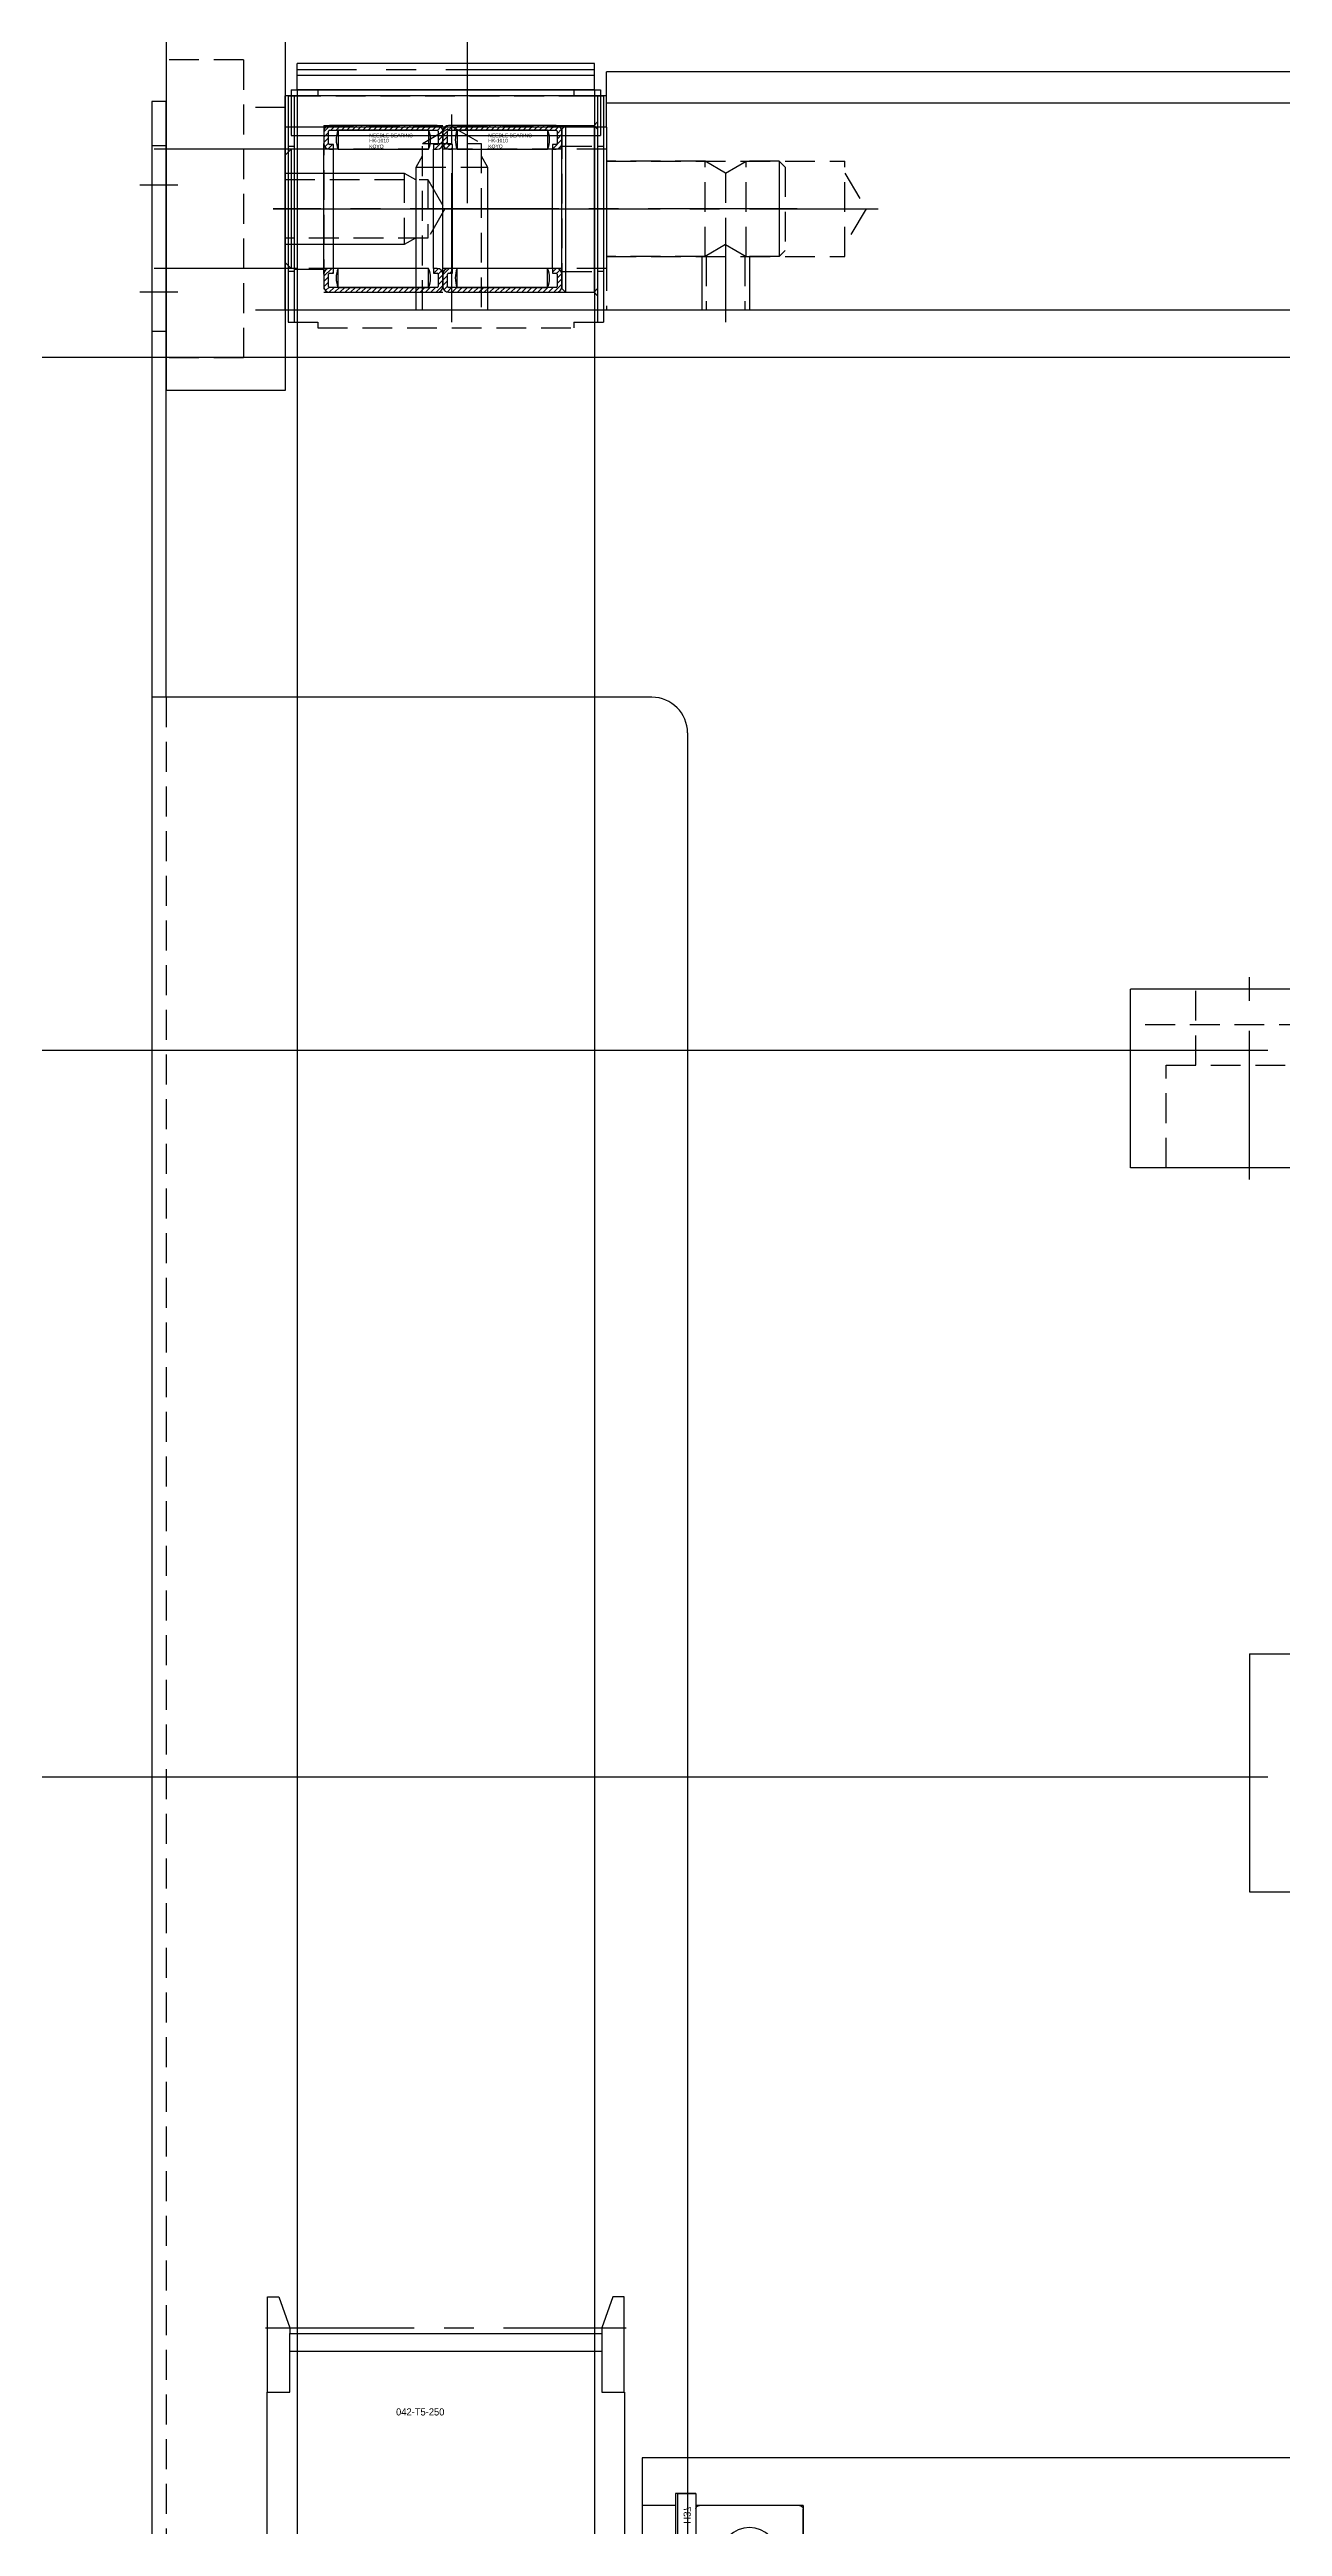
# Model space of a CAD drawing. Header units: inches. Extents: x 0 to 23821, y 0 to 11279.
# Drawn here: x 14960.8 to 15064.4, y 4701.2 to 4909.1 of the extents above; entities that cross this region are included whole.
import ezdxf
from ezdxf.enums import TextEntityAlignment as Align

# ---------------------------------------------------------------- set-up
doc = ezdxf.new("R2010")
doc.units = ezdxf.units.IN
doc.header["$LTSCALE"] = 10
doc.header["$MEASUREMENT"] = 0
doc.linetypes.add('CENTER', pattern=[2, 1.25, -0.25, 0.25, -0.25])
doc.linetypes.add('HIDDEN', pattern=[0.375, 0.25, -0.125])
for name, color, linetype in [('11', 1, 'CENTER'), ('22', 2, 'HIDDEN'), ('44', 4, 'Continuous'), ('77', 40, 'HIDDEN'), ('A', 8, 'Continuous'), ('B', 123, 'Continuous'), ('BOM-T', 4, 'Continuous'), ('D', 3, 'Continuous'), ('G', 231, 'Continuous'), ('T', 3, 'Continuous'), ('Y', 60, 'Continuous')]:
    doc.layers.add(name, color=color, linetype=linetype)
doc.styles.add('SCI', font='')
doc.styles.get("Standard").update_dxf_attribs({"font": 'arial.ttf'})
doc.styles.get('SCI').set_extended_font_data('Gulim')
pattern_1 = [(45, (0, 0), (-0.224506, 0.224506), [])]

# ---------------------------------------------------------------- blocks, each defined once
blk = doc.blocks.new('A$C503d958c')
for p, q in [((295, 20), (27, 20)), ((27, 15.37), (27, 20)), ((0, 0), (0, 18)), ((27, 18), (0, 18)), ((295, 17.37), (27, 17.37)), ((27, 15.37), (0, 15.37)), ((322, 0), (0, 0))]:
    blk.add_line(p, q)
at = {"layer": '11'}
for p, q in [((14, -1), (14, 16.42)), ((-1, 8.5), (49.8, 8.5)), ((37, 5.5), (37, -1))]:
    blk.add_line(p, q, dxfattribs=at)
at = {"layer": '22'}
for p, q in [((11.54, 14), (14, 15.42)), ((14, 15.42), (16.46, 14)), ((11.54, 0), (11.54, 14)), ((11.54, 14), (16.46, 14)), ((16.46, 14), (16.46, 0)), ((0, 10.96), (12, 10.96)), ((10, 11.5), (10, 5.5)), ((11, 12), (17, 12)), ((12, 10.96), (13.42, 8.5)), ((12, 10.96), (12, 6.04)), ((13.42, 8.5), (12, 6.04)), ((12, 6.04), (0, 6.04))]:
    blk.add_line(p, q, dxfattribs=at)
at = {"layer": '77'}
for p, q in [((27, 15.37), (27, 0)), ((27, 12.5), (47, 12.5)), ((47, 4.5), (47, 12.5)), ((47, 11.5), (48.8, 8.5)), ((48.8, 8.5), (47, 5.5)), ((27, 4.5), (47, 4.5)), ((35.38, 4.5), (35.38, 0)), ((38.62, 4.5), (38.62, 0))]:
    blk.add_line(p, q, dxfattribs=at)
at = {"layer": 'T'}
for p, q in [((11, 12), (11.54, 12.94)), ((16.46, 12.94), (17, 12)), ((0, 11.5), (10, 11.5)), ((10, 11.5), (10.94, 10.96)), ((11, 0), (11, 12)), ((17, 12), (17, 0)), ((10, 5.5), (0, 5.5)), ((10.94, 6.04), (10, 5.5)), ((35, 4.5), (35, 0)), ((39, 4.5), (39, 0))]:
    blk.add_line(p, q, dxfattribs=at)
blk = doc.blocks.new('A$C0fd4e748')
for p, q in [((-2.2, 12.5), (-2.2, -12.5)), ((0, 12.5), (-2.2, 12.5)), ((-1.2, 12.5), (-1.2, -12.5)), ((0, 12.5), (0, -12.5)), ((0, -12.5), (-2.2, -12.5))]:
    blk.add_line(p, q)
at = {"layer": '11'}
blk.add_line((-1.68, 12.5), (-1.68, -12.5), dxfattribs=at)
blk = doc.blocks.new('A$Ceb090c7c')
for p, q in [((0, 16), (10, 16)), ((0, 16), (0, -16)), ((10, 16), (10, -16)), ((0, -16), (10, -16))]:
    blk.add_line(p, q)
at = {"layer": '11'}
for p, q in [((-1, 4.25), (11, 4.25)), ((-1, -5.75), (11, -5.75))]:
    blk.add_line(p, q, dxfattribs=at)
at = {"layer": '22'}
for p, q in [((3.5, 11.75), (3.5, -13.25)), ((3.5, 11.75), (10, 11.75)), ((0, 7.75), (3.5, 7.75)), ((0, -9.25), (3.5, -9.25)), ((3.5, -13.25), (10, -13.25))]:
    blk.add_line(p, q, dxfattribs=at)
blk = doc.blocks.new('A$C0417e222')
for p, q in [((-13, 0.5), (13, 0.5)), ((-13, 0.5), (-13, -3.33)), ((13, 0.5), (13, -3.33)), ((-13, -3.33), (13, -3.33))]:
    blk.add_line(p, q)
at = {"layer": '22'}
blk.add_line((-13, 0), (13, 0), dxfattribs=at)
blk = doc.blocks.new('A$Cc1844e05')
for p, q in [((-26.5, 5), (-27, 4.5)), ((-27, 4.5), (-27, -4.5)), ((0, 5), (-26.5, 5)), ((0, 5), (0, -5)), ((8.27, 4), (0, 4)), ((10, 3), (8.27, 4)), ((8.27, -4), (8.27, 4)), ((10, 3), (11.73, 4)), ((10, 3), (10, -3)), ((14.5, 4), (11.73, 4)), ((11.73, -4), (11.73, 4)), ((14.5, 4), (15, 3.5)), ((15, 3.5), (15, -3.5)), ((8.27, -4), (0, -4)), ((10, -3), (8.27, -4)), ((10, -3), (11.73, -4)), ((14.5, -4), (11.73, -4)), ((15, -3.5), (14.5, -4)), ((-27, -4.5), (-26.5, -5)), ((0, -5), (-26.5, -5))]:
    blk.add_line(p, q)
at = {"layer": '11'}
blk.add_line((16, 0), (-28, 0), dxfattribs=at)
at = {"layer": 'A'}
for p, q in [((-26.5, 5), (-26.5, -5)), ((14.5, 4), (14.5, -4))]:
    blk.add_line(p, q, dxfattribs=at)
blk = doc.blocks.new('A$Ce1fca09c')
h = blk.add_hatch()
h.set_pattern_fill('ANSI31', color=256, scale=0.1)
h.set_pattern_definition(pattern_1)
edge = h.paths.add_edge_path()
edge.add_line((9.2, 5.4), (9.2, 5))
edge.add_line((9.2, 5), (9.52, 5))
edge.add_arc((9.52, 5.48), 0.48, 270, 360)
edge.add_line((10, 5.48), (10, 6.52))
edge.add_arc((9.52, 6.52), 0.48, 0, 90)
edge.add_line((9.52, 7), (0.48, 7))
edge.add_arc((0.48, 6.52), 0.48, 90, 180)
edge.add_line((0, 6.52), (0, 5.48))
edge.add_arc((0.48, 5.48), 0.48, 180, 270)
edge.add_line((0.48, 5), (0.8, 5))
edge.add_line((0.8, 5), (0.8, 5.4))
edge.add_line((0.8, 5.4), (0.48, 5.4))
edge.add_line((0.48, 5.4), (0.4, 5.48))
edge.add_line((0.4, 5.48), (0.4, 6.52))
edge.add_line((0.4, 6.52), (0.48, 6.6))
edge.add_line((0.48, 6.6), (9.52, 6.6))
edge.add_line((9.52, 6.6), (9.6, 6.52))
edge.add_line((9.6, 6.52), (9.6, 5.48))
edge.add_line((9.6, 5.48), (9.52, 5.4))
edge.add_line((9.52, 5.4), (9.2, 5.4))
h = blk.add_hatch()
h.set_pattern_fill('ANSI31', color=256, scale=0.1)
h.set_pattern_definition(pattern_1)
edge = h.paths.add_edge_path()
edge.add_line((9.2, -5.4), (9.52, -5.4))
edge.add_line((9.52, -5.4), (9.6, -5.48))
edge.add_line((9.6, -5.48), (9.6, -6.52))
edge.add_line((9.6, -6.52), (9.52, -6.6))
edge.add_line((9.52, -6.6), (0.48, -6.6))
edge.add_line((0.48, -6.6), (0.4, -6.52))
edge.add_line((0.4, -6.52), (0.4, -5.48))
edge.add_line((0.4, -5.48), (0.48, -5.4))
edge.add_line((0.48, -5.4), (0.8, -5.4))
edge.add_line((0.8, -5.4), (0.8, -5))
edge.add_line((0.8, -5), (0.48, -5))
edge.add_arc((0.48, -5.48), 0.48, 90, 180)
edge.add_line((0, -5.48), (0, -6.52))
edge.add_arc((0.48, -6.52), 0.48, 180, 270)
edge.add_line((0.48, -7), (9.52, -7))
edge.add_arc((9.52, -6.52), 0.48, 270, 360)
edge.add_line((10, -6.52), (10, -5.48))
edge.add_arc((9.52, -5.48), 0.48, 0, 90)
edge.add_line((9.52, -5), (9.2, -5))
edge.add_line((9.2, -5), (9.2, -5.4))
for p, q in [((0, 6.52), (0, 5.48)), ((0.4, 5.48), (0.4, 6.52)), ((9.52, 7), (0.48, 7)), ((0.48, 6.6), (9.52, 6.6)), ((1.2, 6.6), (1.2, 5)), ((8.8, 6.6), (1.2, 6.6)), ((8.8, 6.6), (8.8, 5)), ((9.6, 6.52), (9.6, 5.48)), ((10, 5.48), (10, 6.52)), ((0, -5.48), (0, 5.48)), ((0.8, 5.4), (0.48, 5.4)), ((0.48, 5), (0.8, 5)), ((0.8, 5), (0.8, 5.4)), ((0.8, -5), (0.8, 5)), ((1.2, 5), (8.8, 5)), ((9.2, 5.4), (9.2, 5)), ((9.52, 5.4), (9.2, 5.4)), ((9.2, 5), (9.52, 5)), ((9.2, -5), (9.2, 5)), ((10, -5.48), (10, 5.48)), ((0, -5.48), (0, -6.52)), ((0.4, -6.52), (0.4, -5.48)), ((0.8, -5), (0.48, -5)), ((0.48, -5.4), (0.8, -5.4)), ((0.8, -5.4), (0.8, -5)), ((1.2, -6.6), (1.2, -5)), ((8.8, -5), (1.2, -5)), ((8.8, -6.6), (8.8, -5)), ((9.52, -5), (9.2, -5)), ((9.2, -5), (9.2, -5.4)), ((9.2, -5.4), (9.52, -5.4)), ((9.6, -5.48), (9.6, -6.52)), ((10, -6.52), (10, -5.48)), ((9.52, -6.6), (0.48, -6.6)), ((0.48, -7), (9.52, -7)), ((1.2, -6.6), (8.8, -6.6))]:
    blk.add_line(p, q)
for centre, radius, start, end in [((0.48, 6.52), 0.48, 90, 180), ((0.48, 6.52), 0.08, 90, 180), ((3.12, 5.8), 2.08, 157.3801, 202.6199), ((6.88, 5.8), 2.08, 337.3801, 22.6199), ((9.52, 6.52), 0.48, 0, 90), ((9.52, 6.52), 0.08, 0, 90), ((0.48, 5.48), 0.48, 180, 270), ((0.48, 5.48), 0.08, 180, 270), ((9.52, 5.48), 0.48, 270, 0), ((9.52, 5.48), 0.08, 270, 0), ((0.48, -5.48), 0.48, 90, 180), ((0.48, -5.48), 0.08, 90, 180), ((3.12, -5.8), 2.08, 157.3801, 202.6199), ((6.88, -5.8), 2.08, 337.3801, 22.6199), ((9.52, -5.48), 0.48, 0, 90), ((9.52, -5.48), 0.08, 0, 90), ((0.48, -6.52), 0.48, 180, 270), ((0.48, -6.52), 0.08, 180, 270), ((9.52, -6.52), 0.08, 270, 0), ((9.52, -6.52), 0.48, 270, 0)]:
    blk.add_arc(centre, radius, start, end)
at = {"layer": '11'}
blk.add_line((-1, 0), (11, 0), dxfattribs=at)
at = {"layer": 'BOM-T', "color": 4}
for s, p in [('NEEDLE BEARING', (3.81, 6.01)), ('HK-1010', (3.81, 5.58)), ('KOYO', (3.81, 5.09))]:
    blk.add_text(s, height=0.3, dxfattribs=at).set_placement(p)
blk = doc.blocks.new('A$C6554669a')
for p, q in [((0, 6.7), (0.3, 7)), ((0, 6.7), (0, -6.7)), ((0.3, 7), (2.7, 7)), ((2.7, 7), (3, 6.7)), ((3, 6.7), (3, -6.7)), ((0, -6.7), (0.3, -7)), ((0.3, -7), (2.7, -7)), ((2.7, -7), (3, -6.7))]:
    blk.add_line(p, q)
at = {"layer": '11'}
blk.add_line((-1, 0), (4, 0), dxfattribs=at)
at = {"layer": '22'}
for p, q in [((0, 5.25), (3, 5.25)), ((0, -5.25), (3, -5.25))]:
    blk.add_line(p, q, dxfattribs=at)
at = {"layer": 'A'}
for p, q in [((0.3, 7), (0.3, -7)), ((2.7, 7), (2.7, -7))]:
    blk.add_line(p, q, dxfattribs=at)
blk = doc.blocks.new('A$Cc8268a15')
for p, q in [((0.03, 9.3), (0.03, -9.7)), ((0.03, 9.3), (0.53, 9.3)), ((0.53, 9.3), (0.53, -9.7)), ((0.03, -9.7), (0.53, -9.7))]:
    blk.add_line(p, q)
at = {"layer": '11'}
blk.add_line((-0.97, -0.2), (1.53, -0.2), dxfattribs=at)
at = {"layer": '22'}
for p, q in [((0.03, 5.05), (0.53, 5.05)), ((0.53, -5.45), (0.03, -5.45))]:
    blk.add_line(p, q, dxfattribs=at)
blk = doc.blocks.new('A$C68f490c2')
for p, q in [((0, 9.5), (0, -9.5)), ((2, 9.5), (0, 9.5)), ((2, 10), (2, 9.5)), ((2, 10), (23.5, 10)), ((23.5, 10), (23.5, 9.5)), ((23.5, 9.5), (25.5, 9.5)), ((25.5, 9.5), (25.5, -9.5)), ((2.5, 7), (2.5, -7)), ((2.5, 7), (25.2, 7)), ((25.2, 7), (25.5, 7.3)), ((0, 5.05), (2.5, 5.05)), ((0, -5.05), (2.5, -5.05)), ((2.5, -7), (25.2, -7)), ((25.2, -7), (25.5, -7.3)), ((0, -9.5), (2, -9.5)), ((2, -9.5), (2, -10)), ((2, -10), (23.5, -10)), ((23.5, -9.5), (23.5, -10)), ((23.5, -9.5), (25.5, -9.5))]:
    blk.add_line(p, q)
at = {"layer": '11'}
blk.add_line((-1, 0), (26.5, 0), dxfattribs=at)
at = {"layer": 'A'}
blk.add_line((25.2, 7), (25.2, -7), dxfattribs=at)
blk = doc.blocks.new('A$Cd9f11a1d')
blk.add_blockref('A$C503d958c', (0, -18))
at = {"layer": '22'}
blk.add_blockref('A$C68f490c2', (0.75, -9.5), dxfattribs=at)
at = {"layer": '44'}
for name, p in [('A$Cc8268a15', (0.22, -9.3)), ('A$Cc8268a15', (26.22, -9.3)), ('A$Ce1fca09c', (3.25, -9.5)), ('A$Ce1fca09c', (13.25, -9.5))]:
    blk.add_blockref(name, p, dxfattribs=at)
at = {"layer": '77'}
for name, p in [('A$C6554669a', (23.25, -9.5)), ('A$Cc1844e05', (27, -9.5))]:
    blk.add_blockref(name, p, dxfattribs=at)
at = {"layer": 'B', "rotation": 270}
blk.add_blockref('A$C0fd4e748', (13.5, 0.5), dxfattribs=at)
at = {"layer": 'G', "xscale": -1}
blk.add_blockref('A$Ceb090c7c', (0, -8.75), dxfattribs=at)
at = {"layer": 'Y'}
blk.add_blockref('A$C0417e222', (13.5, 0), dxfattribs=at)
blk = doc.blocks.new('A$Cb0f502e2')
for p, q in [((-8.892, 0), (-9, -0.3)), ((8.892, 0), (-8.892, 0)), ((-8, -0.5), (-8.5, 0)), ((8.5, 0), (8, -0.5)), ((9, -0.3), (8.892, 0)), ((-9, -0.3), (-9, -19.7)), ((-8, -19.5), (-8, -0.5)), ((8, -0.5), (-8, -0.5)), ((8, -0.5), (8, -19.5)), ((9, -19.7), (9, -0.3)), ((-9, -19.7), (-8.892, -20)), ((-8.892, -20), (8.892, -20)), ((-8.5, -20), (-8, -19.5)), ((8, -19.5), (-8, -19.5)), ((8, -19.5), (8.5, -20)), ((8.892, -20), (9, -19.7))]:
    blk.add_line(p, q)
at = {"layer": '11'}
blk.add_line((0, 1), (0, -21), dxfattribs=at)
at = {"layer": 'BOM-T', "color": 4, "style": 'SCI'}
blk.add_text('DU1620', height=0.6, rotation=270, dxfattribs=at).set_placement((8.2, -13.333))
blk = doc.blocks.new('A$C1ed598dd')
for p, q in [((-35, 15), (-35, -5)), ((-35, 15), (125, 15)), ((125, 15), (125, -5)), ((6, 0), (-6, 0)), ((-6, 0), (-6, -5)), ((6, 0), (6, -5)), ((84, 0), (96, 0)), ((84, 0), (84, -5)), ((96, 0), (96, -5)), ((-35, -5), (125, -5))]:
    blk.add_line(p, q)
for centre in [(25, 5), (45, 5), (65, 5)]:
    blk.add_circle(centre, 1.62)
at = {"layer": '11'}
for p, q in [((45, 17), (45, -7)), ((-17, 16), (-17, -6)), ((0, 16), (0, -6)), ((90, 16), (90, -6)), ((107, 16), (107, -6)), ((25, 8), (25, 2)), ((45, 8), (45, 2)), ((65, 8), (65, 2)), ((22, 5), (28, 5)), ((42, 5), (48, 5)), ((62, 5), (68, 5))]:
    blk.add_line(p, q, dxfattribs=at)
at = {"layer": '22'}
for p, q in [((-5.5, 15), (-5.5, 8.5)), ((5.5, 8.5), (5.5, 15)), ((84.5, 8.5), (84.5, 15)), ((95.5, 15), (95.5, 8.5)), ((-5.5, 8.5), (5.5, 8.5)), ((-3.3, 8.5), (-3.3, 0)), ((3.3, 8.5), (3.3, 0)), ((95.5, 8.5), (84.5, 8.5)), ((86.7, 8.5), (86.7, 0)), ((93.3, 8.5), (93.3, 0))]:
    blk.add_line(p, q, dxfattribs=at)
at = {"layer": '77'}
for p, q in [((-26, 15), (-26, -5)), ((-8, -5), (-8, 15)), ((98, -5), (98, 15)), ((116, 15), (116, -5))]:
    blk.add_line(p, q, dxfattribs=at)
at = {"layer": 'T'}
for centre in [(25, 5), (45, 5), (65, 5)]:
    blk.add_arc(centre, 2, 255, 165, dxfattribs=at)
at = {"layer": '44', "xscale": -1}
blk.add_blockref('A$Cb0f502e2', (-17, 15), dxfattribs=at)
at = {"layer": '44'}
blk.add_blockref('A$Cb0f502e2', (107, 15), dxfattribs=at)
blk = doc.blocks.new('A$Cf63996e3')
for p, q in [((0, -18.2), (0, 18.2)), ((0.3, 18.5), (8.7, 18.5)), ((9, 18.2), (9, -18.2)), ((0, 15.75), (2.63, 15.75)), ((1.31, 12.75), (1.31, 15.75)), ((9, 15.75), (6.37, 15.75)), ((7.69, 12.75), (7.69, 15.75)), ((0, 12.75), (2.63, 12.75)), ((9, 12.75), (6.37, 12.75)), ((0.3, 10), (8.7, 10)), ((8.7, -10), (0.3, -10)), ((0, -12.75), (2.63, -12.75)), ((1.31, -15.75), (1.31, -12.75)), ((9, -12.75), (6.37, -12.75)), ((7.69, -15.75), (7.69, -12.75)), ((0, -15.75), (2.63, -15.75)), ((9, -15.75), (6.37, -15.75)), ((8.7, -18.5), (0.3, -18.5))]:
    blk.add_line(p, q)
for centre in [(4.5, 14.25), (4.5, -14.25)]:
    blk.add_circle(centre, 2.4)
for centre, start, end in [((0.3, 18.2), 90, 180), ((8.7, 18.2), 0, 90), ((0.3, 10.3), 180, 270), ((8.7, 10.3), 270, 0), ((0.3, -10.3), 90, 180), ((8.7, -10.3), 0, 90), ((0.3, -18.2), 180, 270), ((8.7, -18.2), 270, 360)]:
    blk.add_arc(centre, 0.3, start, end)
at = {"layer": '11'}
blk.add_line((-1, 0), (10, 0), dxfattribs=at)
at = {"layer": 'BOM-T', "color": 4}
blk.add_text('6904ZZ', height=0.6, dxfattribs=at).set_placement((4.5, 13.95))
blk = doc.blocks.new('A$C88ba8112')
for p, q in [((0, 19.5), (0, -19.5)), ((1.5, 19.5), (0, 19.5)), ((1.5, -19.5), (1.5, 19.5)), ((0, 16), (1.5, 16)), ((0, -16), (1.5, -16)), ((0, -19.5), (1.5, -19.5))]:
    blk.add_line(p, q)
at = {"layer": '11'}
blk.add_line((-1, 0), (2.65, 0), dxfattribs=at)
at = {"layer": 'BOM-T', "color": 4, "style": 'SCI'}
blk.add_text('H37', height=0.6, rotation=90, dxfattribs=at).set_placement((0.73, 16.97), align=Align.MIDDLE_LEFT)
blk = doc.blocks.new('A$Ccc1bbfdf')
for p, q in [((33.5, 15), (33.5, 0)), ((40.5, 15), (33.5, 15)), ((40.5, 15), (40.5, 4)), ((33.5, 13), (40.5, 13)), ((40.5, 7), (33.5, 7)), ((44, 4), (40.5, 4)), ((44, 4), (44.5, 3.5)), ((44.5, 3.5), (44.5, -48.5)), ((-39.5, 0), (-39.5, -45)), ((33.5, 0), (-39.5, 0)), ((-36.7, -4), (-39.5, -4)), ((-36.7, -3), (-36.7, -42)), ((-35, -3), (-36.7, -3)), ((-35, -3), (-35, -42)), ((-26, -4), (-35, -4)), ((-26, -4), (-26, -41)), ((44.5, -6.5), (-26, -6.5)), ((44.5, -38.5), (-26, -38.5)), ((-36.7, -41), (-39.5, -41)), ((-26, -41), (-35, -41)), ((-35, -42), (-36.7, -42)), ((33.5, -45), (-39.5, -45)), ((33.5, -45), (33.5, -60)), ((44, -49), (40.5, -49)), ((40.5, -49), (40.5, -60)), ((44, -49), (44.5, -48.5)), ((40.5, -52), (33.5, -52)), ((33.5, -58), (40.5, -58)), ((40.5, -60), (33.5, -60))]:
    blk.add_line(p, q)
at = {"layer": '11'}
for p, q in [((32.5, 10), (41.5, 10)), ((45.5, -22.5), (-38.5, -22.5)), ((32.5, -55), (41.5, -55))]:
    blk.add_line(p, q, dxfattribs=at)
blk = doc.blocks.new('A$Cc53e3cec')
for p, q in [((-14.98, 28), (-14.98, 36)), ((-14.98, 36), (-14.04, 36)), ((-14.04, 36), (-13.1, 33.42)), ((14.04, 36), (13.1, 33.42)), ((14.98, 36), (14.04, 36)), ((14.98, 28), (14.98, 36)), ((-13.1, 33.42), (-13.1, 32.94)), ((13.1, 33.42), (13.1, 32.94)), ((-13.1, 28), (-13.1, 32.94)), ((-13.1, 32.94), (13.1, 32.94)), ((-13.1, 31.44), (13.1, 31.44)), ((13.1, 32.94), (13.1, 28)), ((-15, 28), (-13.1, 28)), ((-15, -28), (-15, 28)), ((13.1, 28), (15, 28)), ((15, 28), (15, -28)), ((-15, 10.8), (15, 10.8)), ((-15, 8.5), (15, 8.5)), ((-15, -8.5), (15, -8.5)), ((-13.1, -28), (-15, -28)), ((-14.98, -28), (-14.98, -36)), ((-13.1, -32.94), (-13.1, -28)), ((15, -28), (13.1, -28)), ((13.1, -28), (13.1, -32.94)), ((14.98, -28), (14.98, -36)), ((-13.1, -31.44), (13.1, -31.44)), ((13.1, -32.94), (-13.1, -32.94)), ((-13.1, -33.42), (-13.1, -32.94)), ((13.1, -33.42), (13.1, -32.94)), ((-14.04, -36), (-13.1, -33.42)), ((14.04, -36), (13.1, -33.42)), ((-14.98, -36), (-14.04, -36)), ((14.98, -36), (14.04, -36))]:
    blk.add_line(p, q)
at = {"layer": '11'}
for p, q in [((-15.15, 33.42), (15.15, 33.42)), ((-16, 0), (16, 0)), ((-15.15, -33.42), (15.15, -33.42))]:
    blk.add_line(p, q, dxfattribs=at)
at = {"layer": 'BOM-T', "style": 'SCI'}
blk.add_text('042-T5-250', height=0.6, dxfattribs=at).set_placement((-4.18, 26.35), align=Align.MIDDLE_LEFT)
blk = doc.blocks.new('A$C5c1d2c67')
for name, p in [('A$C1ed598dd', (35, -15)), ('A$Cc53e3cec', (-67.5, -90)), ('A$Ccc1bbfdf', (-11.5, -67.5))]:
    blk.add_blockref(name, p)
at = {"layer": '44', "xscale": -1}
for name, p in [('A$C88ba8112', (-46.5, -90)), ('A$Cf63996e3', (-37.5, -90))]:
    blk.add_blockref(name, p, dxfattribs=at)
blk = doc.blocks.new('A$C87889bc5')
for p, q in [((180, 0), (0, 0)), ((0, -15), (0, 0)), ((180, -15), (180, 0)), ((180, -15), (0, -15))]:
    blk.add_line(p, q)
at = {"layer": '11'}
for p, q in [((10, -16), (10, 1)), ((50, 1), (50, -11)), ((80, -16), (80, 1)), ((90, -17), (90, 2)), ((100, -16), (100, 1)), ((130, 1), (130, -11)), ((170, -16), (170, 1)), ((28, -2), (28, -16)), ((56, -2), (56, -10)), ((69, -16), (69, -2)), ((111, -16), (111, -2)), ((124, -2), (124, -10)), ((152, -2), (152, -16))]:
    blk.add_line(p, q, dxfattribs=at)
at = {"layer": '22'}
for p, q in [((5.5, -6.4), (5.5, 0)), ((14.5, -6.4), (14.5, 0)), ((45, -10), (45, 0)), ((55, 0), (55, -10)), ((77.93, -15), (77.93, 0)), ((82.07, -15), (82.07, 0)), ((125, 0), (125, -10)), ((135, -10), (135, 0)), ((165.5, -6.4), (165.5, 0)), ((174.5, -6.4), (174.5, 0)), ((97.93, -15), (97.93, 0)), ((102.07, -15), (102.07, 0)), ((3, -15), (3, -6.4)), ((3, -6.4), (17, -6.4)), ((17, -6.4), (17, -15)), ((163, -15), (163, -6.4)), ((163, -6.4), (177, -6.4)), ((177, -6.4), (177, -15)), ((45, -10), (55, -10)), ((135, -10), (125, -10))]:
    blk.add_line(p, q, dxfattribs=at)
at = {"layer": '77'}
for p, q in [((180, -3), (0, -3)), ((15, -15), (15, -3)), ((41, -3), (41, -15)), ((53, -9), (53, -3)), ((59, -3), (59, -9)), ((65.7, -8.5), (65.7, -3)), ((72, -15), (72, -3)), ((72.3, -8.5), (72.3, -3)), ((107.7, -8.5), (107.7, -3)), ((108, -3), (108, -15)), ((114.3, -8.5), (114.3, -3)), ((121, -3), (121, -9)), ((127, -9), (127, -3)), ((139, -15), (139, -3)), ((165, -3), (165, -15)), ((53, -9), (59, -9)), ((63.5, -15), (63.5, -8.5)), ((63.5, -8.5), (74.5, -8.5)), ((74.5, -8.5), (74.5, -15)), ((116.5, -8.5), (105.5, -8.5)), ((105.5, -8.5), (105.5, -15)), ((116.5, -15), (116.5, -8.5)), ((127, -9), (121, -9))]:
    blk.add_line(p, q, dxfattribs=at)
at = {"layer": 'T'}
for p, q in [((77.5, -15), (77.5, 0)), ((82.5, -15), (82.5, 0)), ((97.5, -15), (97.5, 0)), ((102.5, -15), (102.5, 0))]:
    blk.add_line(p, q, dxfattribs=at)
blk = doc.blocks.new('A$C1d3b0f96')
for p, q in [((42.6, 3.2), (0, 3.2)), ((0, 0), (0, 3.2)), ((42.6, 0), (0, 0)), ((45.8, -3.2), (45.8, -86.8)), ((49, -3.2), (49, -86.8)), ((45.8, -86.8), (49, -86.8))]:
    blk.add_line(p, q)
for radius in [6.4, 3.2]:
    blk.add_arc((42.6, -3.2), radius, 0, 90)
at = {"layer": '11'}
for p, q in [((8, -1), (8, 4.2)), ((28, -1), (28, 4.2)), ((50, -21.8), (44.8, -21.8)), ((50, -71.8), (44.8, -71.8))]:
    blk.add_line(p, q, dxfattribs=at)
at = {"layer": '22'}
for p, q in [((5.25, 0), (5.25, 3.2)), ((10.75, 3.2), (10.75, 0)), ((25.25, 0), (25.25, 3.2)), ((30.75, 3.2), (30.75, 0)), ((49, -15.3), (45.8, -15.3)), ((49, -78.3), (45.8, -78.3))]:
    blk.add_line(p, q, dxfattribs=at)
blk = doc.blocks.new('A$C1240db47')
for name, p in [('A$C87889bc5', (0, 15)), ('A$C1d3b0f96', (72, -3.2))]:
    blk.add_blockref(name, p)
blk = doc.blocks.new('A$C663a65d6')
for p, q in [((-1.2, 0), (-1.2, -277.6)), ((0, 0), (-1.2, 0)), ((0, -50), (0, 0)), ((40.8, -50), (-1.2, -50)), ((43.8, -53), (43.8, -280))]:
    blk.add_line(p, q)
blk.add_arc((40.8, -53), 3, 0, 90)
at = {"layer": '11'}
for p, q in [((1, -7), (-2.2, -7)), ((1, -16), (-2.2, -16))]:
    blk.add_line(p, q, dxfattribs=at)
at = {"layer": '22'}
for p, q in [((0, -3.7), (-1.2, -3.7)), ((0, -19.3), (-1.2, -19.3)), ((0, -50), (0, -277.6))]:
    blk.add_line(p, q, dxfattribs=at)
blk = doc.blocks.new('A$C8089589b')
at = {"layer": 'B'}
for p, q in [((-160, -1.5), (-160, -254.54)), ((-135, -1.5), (-135, -254.54))]:
    blk.add_line(p, q, dxfattribs=at)
for name, p in [('A$Cd9f11a1d', (-161, -2)), ('A$C1240db47', (-90, -92)), ('A$C5c1d2c67', (-80, -132.8))]:
    blk.add_blockref(name, p)
at = {"layer": 'Y'}
blk.add_blockref('A$C663a65d6', (-171, -2.5), dxfattribs=at)

msp = doc.modelspace()

# ---------------------------------------------------------------- linework, layer by layer
at = {"layer": 'D'}
for p, q in [((14995.91921126, 5015.77126498), (14995.91921126, 4896.24009469)), ((15072.81832729, 4883.28731313), (14872.06795573, 4883.28731313)), ((15063.18568862, 4825.09072495), (14872.06795573, 4825.09072495)), ((15063.18568862, 4764.08828649), (14872.06795573, 4764.08828649))]:
    msp.add_line(p, q, dxfattribs=at)

# ---------------------------------------------------------------- block references
msp.add_blockref('A$C8089589b', (15141.63562486, 4907.25591586))

doc.saveas('drawing.dxf')
